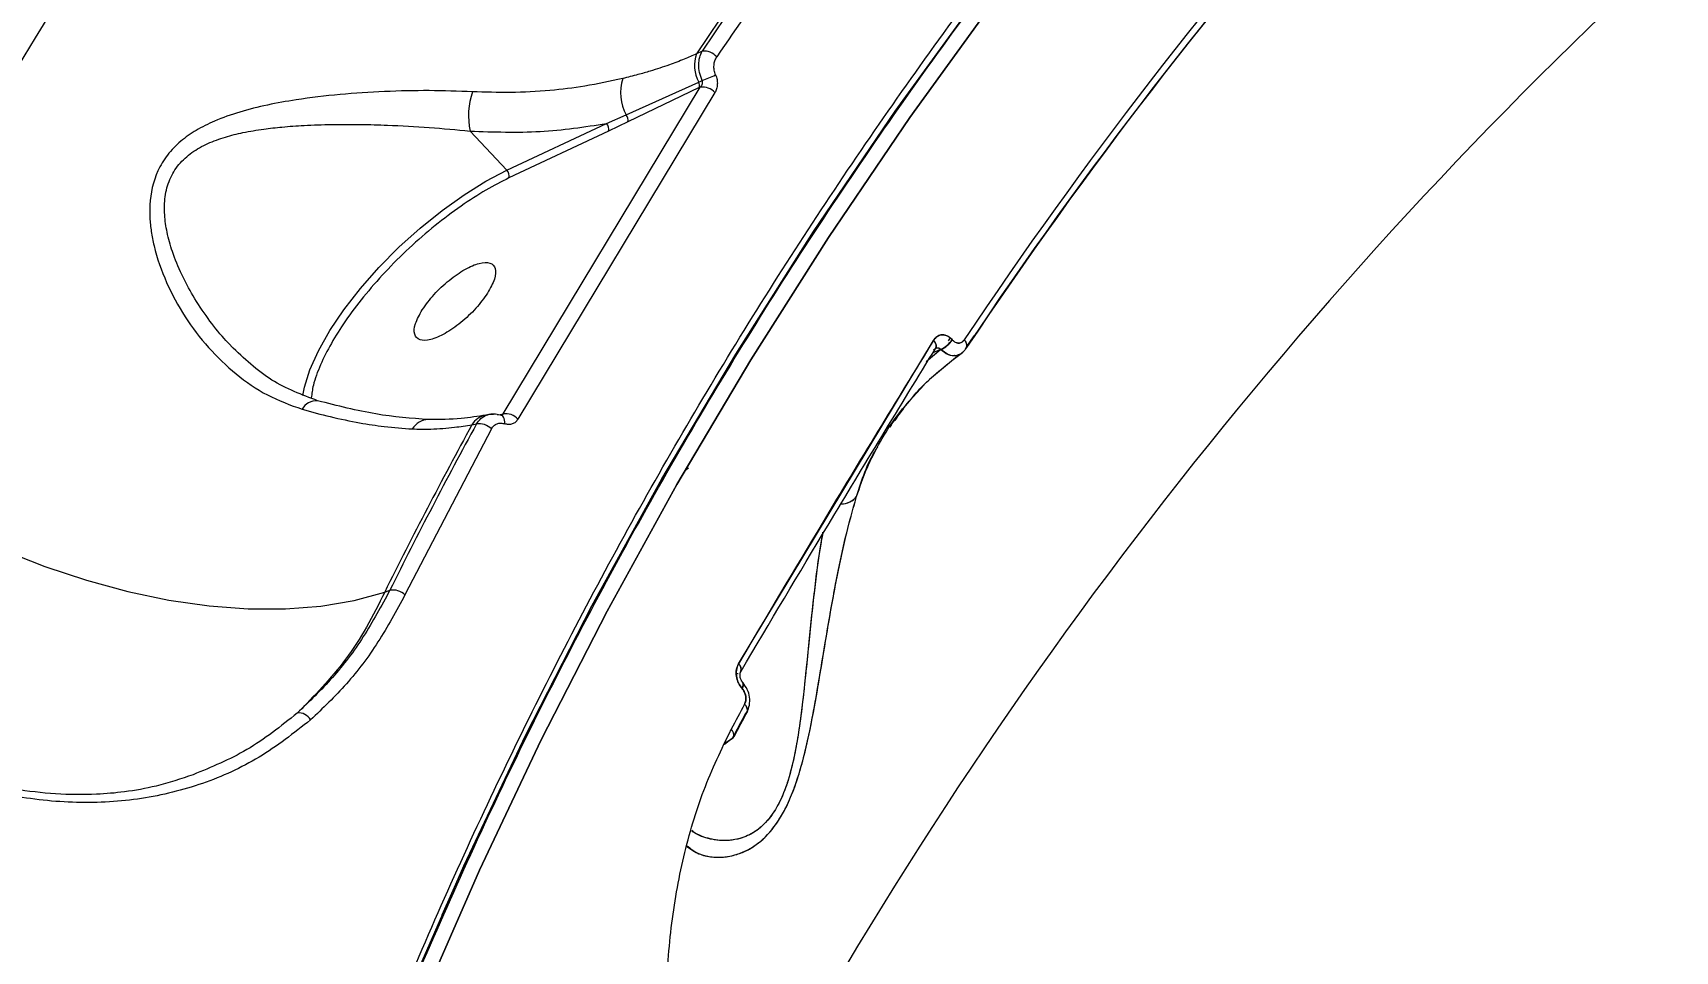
# Model space of a CAD drawing. Header units: millimetres. Extents: x -7083 to 7374, y -8368 to 7509.
# Drawn here: x 1750.2 to 1890.3, y -1343.5 to -1265.2 of the extents above; entities that cross this region are included whole.
import ezdxf

# ---------------------------------------------------------------- set-up
doc = ezdxf.new("R2010")
doc.units = ezdxf.units.MM
for name, color, linetype in [('DIKOM_ОБЪЕКТ', 7, 'Continuous'), ('DIKOM_РАЗМЕР_ЗОНА', 7, 'Continuous'), ('DIKOM_РАЗМЕР_ОБЪЕКТА', 7, 'Continuous')]:
    doc.layers.add(name, color=color, linetype=linetype)
doc.styles.add('style1', font='arial.ttf', dxfattribs={"width": 0.8})
doc.dimstyles.new('1-50', dxfattribs={"dimtxt": 300, "dimasz": 200, "dimexe": 100, "dimexo": 0, "dimgap": 100, "dimtad": 1, "dimtxsty": 'style1', "dimcen": 200, "dimclrd": 7, "dimclre": 7, "dimclrt": 7, "dimadec": 1, "dimazin": 2, "dimtfac": 1, "dimtmove": 0, "dimatfit": 2, "dimfxl": 0, "dimlwd": 25, "dimlwe": 18, "dimarcsym": 0})

# ---------------------------------------------------------------- blocks, each defined once
blk = doc.blocks.new('*D10')
at = {"layer": 'Defpoints', "color": 0, "transparency": 16777216}
for p in [(4593.55, 648.92), (-5583.43, 647.96), (4593.55, -5902.54)]:
    blk.add_point(p, dxfattribs=at)
at = {"layer": 'DIKOM_РАЗМЕР_ОБЪЕКТА', "color": 7, "lineweight": 18, "transparency": 16777216}
for p, q in [((4593.55, 648.92), (4593.55, -6002.54)), ((-5583.43, 647.96), (-5583.43, -6002.54))]:
    blk.add_line(p, q, dxfattribs=at)
at = {"layer": 'DIKOM_РАЗМЕР_ОБЪЕКТА', "color": 7, "lineweight": 25, "transparency": 16777216}
blk.add_line((-5383.43, -5902.54), (4393.55, -5902.54), dxfattribs=at)
at = {"layer": 'DIKOM_РАЗМЕР_ОБЪЕКТА', "color": 7, "transparency": 16777216}
for points in [[(-5383.43, -5869.2), (-5383.43, -5935.87), (-5583.43, -5902.54)], [(4393.55, -5869.2), (4393.55, -5935.87), (4593.55, -5902.54)]]:
    blk.add_solid(points, dxfattribs=at)
at = {"layer": 'DIKOM_РАЗМЕР_ОБЪЕКТА', "color": 7, "transparency": 16777216, "insert": (-226.13, -5649.37), "char_height": 300, "attachment_point": 5, "style": 'style1'}
blk.add_mtext('10150', dxfattribs=at)
blk = doc.blocks.new('*D11')
at = {"layer": 'Defpoints', "color": 0, "transparency": 16777216}
for p in [(-321.71, 5509.06), (-348.71, -4811.52), (5568.58, -4811.52)]:
    blk.add_point(p, dxfattribs=at)
at = {"layer": 'DIKOM_РАЗМЕР_ОБЪЕКТА', "color": 7, "lineweight": 18, "transparency": 16777216}
for p, q in [((-321.71, 5509.06), (5668.58, 5509.06)), ((-348.71, -4811.52), (5668.58, -4811.52))]:
    blk.add_line(p, q, dxfattribs=at)
at = {"layer": 'DIKOM_РАЗМЕР_ОБЪЕКТА', "color": 7, "lineweight": 25, "transparency": 16777216}
blk.add_line((5568.58, 5309.06), (5568.58, -4611.52), dxfattribs=at)
at = {"layer": 'DIKOM_РАЗМЕР_ОБЪЕКТА', "color": 7, "transparency": 16777216}
for points in [[(5535.25, 5309.06), (5601.91, 5309.06), (5568.58, 5509.06)], [(5535.25, -4611.52), (5601.91, -4611.52), (5568.58, -4811.52)]]:
    blk.add_solid(points, dxfattribs=at)
at = {"layer": 'DIKOM_РАЗМЕР_ОБЪЕКТА', "color": 7, "transparency": 16777216, "insert": (5315.31, 775.23), "char_height": 300, "attachment_point": 5, "rotation": 90, "style": 'style1'}
blk.add_mtext('10300', dxfattribs=at)
blk = doc.blocks.new('*D12')
at = {"layer": 'Defpoints', "color": 0, "transparency": 16777216}
for p in [(-621.71, 7509.06), (-373.6, -6811.53), (7273.89, -6811.53)]:
    blk.add_point(p, dxfattribs=at)
at = {"layer": 'DIKOM_РАЗМЕР_ЗОНА', "color": 7, "lineweight": 18, "transparency": 16777216}
for p, q in [((-621.71, 7509.06), (7373.89, 7509.06)), ((-373.6, -6811.53), (7373.89, -6811.53))]:
    blk.add_line(p, q, dxfattribs=at)
at = {"layer": 'DIKOM_РАЗМЕР_ЗОНА', "color": 7, "lineweight": 25, "transparency": 16777216}
blk.add_line((7273.89, 7309.06), (7273.89, -6611.53), dxfattribs=at)
at = {"layer": 'DIKOM_РАЗМЕР_ЗОНА', "color": 7, "transparency": 16777216}
for points in [[(7240.56, 7309.06), (7307.22, 7309.06), (7273.89, 7509.06)], [(7240.56, -6611.53), (7307.22, -6611.53), (7273.89, -6811.53)]]:
    blk.add_solid(points, dxfattribs=at)
at = {"layer": 'DIKOM_РАЗМЕР_ЗОНА', "color": 7, "transparency": 16777216, "insert": (7020.62, 1288.25), "char_height": 300, "attachment_point": 5, "rotation": 90, "style": 'style1'}
blk.add_mtext('14300', dxfattribs=at)
blk = doc.blocks.new('*D13')
at = {"layer": 'Defpoints', "color": 0, "transparency": 16777216}
for p in [(6593.53, 996.24), (-7083.43, 647.96), (6593.53, -8268.31)]:
    blk.add_point(p, dxfattribs=at)
at = {"layer": 'DIKOM_РАЗМЕР_ЗОНА', "color": 7, "lineweight": 18, "transparency": 16777216}
for p, q in [((6593.53, 996.24), (6593.53, -8368.31)), ((-7083.43, 647.96), (-7083.43, -8368.31))]:
    blk.add_line(p, q, dxfattribs=at)
at = {"layer": 'DIKOM_РАЗМЕР_ЗОНА', "color": 7, "lineweight": 25, "transparency": 16777216}
blk.add_line((-6883.43, -8268.31), (6393.53, -8268.31), dxfattribs=at)
at = {"layer": 'DIKOM_РАЗМЕР_ЗОНА', "color": 7, "transparency": 16777216}
for points in [[(-6883.43, -8234.97), (-6883.43, -8301.64), (-7083.43, -8268.31)], [(6393.53, -8234.97), (6393.53, -8301.64), (6593.53, -8268.31)]]:
    blk.add_solid(points, dxfattribs=at)
at = {"layer": 'DIKOM_РАЗМЕР_ЗОНА', "color": 7, "transparency": 16777216, "insert": (322.1, -8015.03), "char_height": 300, "attachment_point": 5, "style": 'style1'}
blk.add_mtext('13650', dxfattribs=at)

msp = doc.modelspace()

# ---------------------------------------------------------------- linework, layer by layer
at = {"layer": 'DIKOM_ОБЪЕКТ', "color": 7, "linetype": 'Continuous', "lineweight": 15}
for p, q in [((1807.354, -1266.747), (1806.867, -1266.97)), ((1790.365, -1297.685), (1807.182, -1269.821)), ((1808.428, -1270.29), (1791.625, -1298.133)), ((1800.863, -1272.193), (1807.048, -1269.391)), ((1807.092, -1269.864), (1800.998, -1272.792)), ((1807.048, -1269.391), (1807.336, -1269.257)), ((1807.182, -1269.821), (1807.092, -1269.864)), ((1790.687, -1276.904), (1799.176, -1272.922)), ((1799.176, -1272.922), (1800.863, -1272.193)), ((1800.998, -1272.792), (1799.35, -1273.588)), ((1787.543, -1273.574), (1790.687, -1276.904)), ((1799.35, -1273.588), (1790.861, -1277.57)), ((1810.444, -1318.99), (1827.071, -1291.415)), ((1828.503, -1291.204), (1828.325, -1291.462)), ((1828.679, -1291.372), (1828.662, -1291.354)), ((1828.662, -1291.354), (1828.679, -1291.372)), ((1829.929, -1291.94), (1830.547, -1291.019)), ((1827.704, -1292.196), (1826.442, -1293.246)), ((1827.704, -1292.196), (1826.655, -1293.085)), ((1826.729, -1294.738), (1829.283, -1292.587)), ((1827.034, -1292.463), (1827.687, -1292.178)), ((1827.262, -1292.104), (1827.258, -1292.097)), ((1827.687, -1292.178), (1827.704, -1292.196)), ((1825.34, -1296.24), (1826.292, -1295.211)), ((1787.7, -1298.617), (1788.092, -1298.548)), ((1789.281, -1297.716), (1788.887, -1297.786)), ((1789.884, -1297.768), (1790.151, -1297.724)), ((1790.151, -1297.724), (1790.365, -1297.685)), ((1823.317, -1298.797), (1823.758, -1298.254)), ((1823.483, -1298.593), (1823.342, -1298.809)), ((1823.806, -1298.239), (1823.963, -1298)), ((1789.362, -1298.969), (1781.992, -1313.116)), ((1805.972, -1302.423), (1806.167, -1302.282)), ((1780.262, -1312.894), (1780.705, -1312.726)), ((1794.544, -1320.653), (1794.622, -1320.776)), ((1810.411, -1319.845), (1810.267, -1319.864)), ((1810.818, -1320.615), (1810.802, -1320.596)), ((1810.734, -1321.089), (1810.75, -1321.107)), ((1810.75, -1321.107), (1810.734, -1321.089)), ((1809.899, -1325.366), (1809.24, -1325.872)), ((1809.258, -1325.774), (1809.899, -1325.366))]:
    msp.add_line(p, q, dxfattribs=at)
at = {"layer": 'DIKOM_ОБЪЕКТ', "color": 7, "linetype": 'Continuous', "lineweight": 15, "flags": 128}
for points in [[(1777.11, -1359.957), (1777.472, -1359.009), (1782.067, -1347.537), (1787.012, -1336.217), (1792.302, -1325.055), (1797.934, -1314.06), (1803.905, -1303.238), (1810.21, -1292.597), (1816.846, -1282.143), (1823.808, -1271.883), (1831.091, -1261.824), (1838.691, -1251.973), (1846.603, -1242.335), (1854.822, -1232.919), (1863.342, -1223.728), (1872.158, -1214.77), (1881.263, -1206.051), (1890.652, -1197.575), (1900.32, -1189.35), (1910.258, -1181.379), (1920.462, -1173.668), (1930.923, -1166.223)], [(1930.923, -1166.223), (1920.462, -1173.668), (1910.258, -1181.379), (1900.32, -1189.35), (1890.652, -1197.575), (1881.263, -1206.051), (1872.158, -1214.77), (1863.342, -1223.728), (1854.822, -1232.919), (1846.603, -1242.335), (1838.691, -1251.973), (1831.091, -1261.824), (1823.808, -1271.883), (1816.846, -1282.143), (1810.21, -1292.597), (1803.905, -1303.238), (1797.934, -1314.06), (1792.302, -1325.055), (1787.012, -1336.217), (1785.122, -1340.432)], [(1774.59, -1370.93), (1778.824, -1359.342), (1783.408, -1347.898), (1788.341, -1336.604), (1793.618, -1325.469), (1799.237, -1314.5), (1805.194, -1303.703), (1811.484, -1293.087), (1818.105, -1282.658), (1825.05, -1272.422), (1832.316, -1262.387), (1839.899, -1252.559), (1847.792, -1242.944), (1855.991, -1233.549), (1864.491, -1224.381), (1873.286, -1215.444), (1882.37, -1206.745), (1891.737, -1198.289), (1901.382, -1190.083), (1911.297, -1182.131), (1921.476, -1174.439), (1931.913, -1167.012)], [(1931.913, -1167.012), (1921.476, -1174.439), (1911.297, -1182.131), (1901.382, -1190.083), (1891.737, -1198.289), (1882.37, -1206.745), (1873.286, -1215.444), (1864.491, -1224.381), (1855.991, -1233.549), (1847.792, -1242.944), (1839.899, -1252.559), (1832.316, -1262.387), (1825.05, -1272.422), (1818.105, -1282.658), (1811.484, -1293.087), (1805.194, -1303.703), (1799.237, -1314.5), (1793.618, -1325.469), (1788.341, -1336.604), (1783.408, -1347.898), (1778.824, -1359.342), (1774.59, -1370.93)], [(1773.275, -1296.11), (1773.41, -1295.401), (1773.876, -1293.918), (1774.606, -1292.299), (1775.584, -1290.581), (1776.789, -1288.801), (1778.194, -1286.999), (1779.769, -1285.213), (1781.479, -1283.482), (1783.286, -1281.845), (1785.151, -1280.338), (1787.034, -1278.993), (1788.893, -1277.84), (1790.687, -1276.904)], [(1827.071, -1291.415), (1827.176, -1291.547), (1827.253, -1291.681), (1827.3, -1291.81), (1827.314, -1291.931), (1827.295, -1292.038), (1827.244, -1292.128), (1827.162, -1292.198), (1827.053, -1292.245)], [(1827.241, -1292.132), (1827.244, -1292.128), (1827.295, -1292.038), (1827.314, -1291.931), (1827.3, -1291.81), (1827.253, -1291.681), (1827.176, -1291.547), (1827.071, -1291.415)], [(1829.771, -1292.177), (1829.846, -1292.117), (1829.899, -1292.041), (1829.927, -1291.949), (1829.931, -1291.846), (1829.909, -1291.733), (1829.863, -1291.614), (1829.794, -1291.493), (1829.703, -1291.372)], [(1790.151, -1297.724), (1790.114, -1297.772), (1790.085, -1297.799)], [(1790.503, -1298.534), (1790.508, -1298.372), (1790.493, -1298.222), (1790.458, -1298.09), (1790.405, -1297.979), (1790.336, -1297.893), (1790.251, -1297.835), (1790.204, -1297.817)], [(1731.578, -1299.697), (1734.518, -1301.915), (1737.634, -1304.002), (1740.898, -1305.94), (1744.28, -1307.711), (1747.749, -1309.299), (1751.274, -1310.69), (1754.822, -1311.871), (1758.361, -1312.83), (1761.86, -1313.56), (1765.285, -1314.053), (1768.606, -1314.306), (1771.793, -1314.315), (1774.816, -1314.081), (1777.647, -1313.606), (1780.262, -1312.894)], [(1794.502, -1320.66), (1794.539, -1320.74), (1794.554, -1320.771)], [(1810.787, -1320.582), (1810.811, -1320.608), (1810.842, -1320.674), (1810.85, -1320.758), (1810.834, -1320.857), (1810.795, -1320.968), (1810.734, -1321.089)], [(1810.734, -1321.089), (1810.795, -1320.968), (1810.834, -1320.857), (1810.85, -1320.758), (1810.842, -1320.674), (1810.811, -1320.608), (1810.798, -1320.593)], [(1810.75, -1321.107), (1810.811, -1320.986), (1810.85, -1320.875), (1810.866, -1320.776), (1810.859, -1320.692), (1810.828, -1320.626), (1810.784, -1320.586)], [(1810.794, -1320.593), (1810.828, -1320.626), (1810.859, -1320.692), (1810.866, -1320.776), (1810.85, -1320.875), (1810.811, -1320.986), (1810.75, -1321.107)], [(1810.963, -1322.452), (1811.058, -1322.565), (1811.132, -1322.68), (1811.181, -1322.794), (1811.205, -1322.903), (1811.203, -1323.004), (1811.175, -1323.095), (1811.121, -1323.172), (1811.044, -1323.235)]]:
    msp.add_lwpolyline(points, dxfattribs=at)
at = {"layer": 'DIKOM_ОБЪЕКТ', "color": 7, "linetype": 'Continuous', "lineweight": 15}
for centre, radius, start, end in [((2141.286, -1504.165), 457.894, 131.22159, 153.47816), ((2157.216, -1501.261), 421.469, 138.47177, 146.22798), ((2157.438, -1501.013), 421.235, 138.48907, 146.21067), ((2161.756, -1513.241), 399.356, 138.44947, 146.25028), ((2161.681, -1513.723), 399.027, 138.44947, 146.25028), ((2161.599, -1513.897), 399.086, 138.44955, 146.20915), ((2153.071, -1543.883), 388.408, 132.85961, 151.84014), ((1809.646, -1267.98), 2.957, 160.03096, 208.507), ((1807.507, -1268.145), 1.405, 40.0993, 96.21994), ((1804.387, -1270.284), 4.008, 162.62406, 208.44457), ((1801.523, -1253.449), 16.843, 290.18861, 294.44536), ((1793.887, -1272.279), 6.475, 161.4085, 191.54324), ((1806.522, -1269.678), 0.599, 341.94122, 28.62234), ((1807.352, -1271.258), 1.447, 41.97427, 96.7454), ((1798.7, -1273.402), 0.677, 344.09383, 45.25367), ((1800.349, -1272.624), 0.671, 345.49119, 39.99142), ((1790.21, -1277.385), 0.677, 344.09383, 45.25367), ((1826.806, -1290.147), 2.214, 293.4527, 326.95776), ((1826.823, -1290.165), 2.214, 293.44839, 326.95672), ((1829.253, -1291.868), 0.67, 345.3801, 47.75429), ((1829.613, -1291.9), 0.318, 299.64895, 334.5299), ((1774.443, -1297.948), 1.388, 86.02284, 151.71105), ((2149.729, -1496.322), 412.495, 151.36097, 153.59714), ((2149.955, -1496.077), 412.266, 151.37137, 153.59334), ((1784.031, -1299.819), 1.648, 91.34204, 148.95401), ((1789.229, -1299.537), 1.783, 101.00074, 148.97269), ((1788.323, -1299.976), 1.447, 44.12083, 99.21257), ((1790.579, -1299.081), 1.412, 42.18406, 98.69247), ((1819.199, -1303.67), 1.692, 269.83607, 321.02177), ((1819.214, -1303.7), 1.662, 269.7142, 321.49694), ((1780.972, -1314.167), 1.465, 45.85189, 100.48375), ((1810.083, -1319.455), 0.589, 333.58879, 52.12049), ((1810.065, -1319.465), 0.608, 338.68636, 51.41059), ((1772.964, -1324.29), 1.1, 27.46664, 98.6157), ((2154.847, -1508.661), 391.063, 151.56509, 151.91985), ((2154.681, -1509.309), 390.782, 151.56509, 151.91985), ((2154.778, -1509.147), 390.741, 151.56509, 151.91985), ((1810.579, -1322.935), 0.617, 345.34401, 51.54269), ((1810.875, -1322.946), 0.334, 300.40311, 334.23112), ((1809.437, -1325.067), 0.614, 345.33704, 51.79663), ((1809.729, -1325.077), 0.335, 300.45872, 334.21241)]:
    msp.add_arc(centre, radius, start, end, dxfattribs=at)
for points in [[(1773.207, -1369.806), (1775.686, -1363.026), (1780.642, -1349.465), (1789.44, -1329.694), (1799.215, -1310.391), (1810.044, -1291.632), (1821.882, -1273.447), (1834.71, -1255.872), (1848.501, -1238.943), (1863.229, -1222.696), (1878.859, -1207.157), (1895.379, -1192.378), (1912.685, -1178.313), (1924.898, -1169.619), (1931.005, -1165.272)], [(1843.154, -1222.427), (1839.033, -1227.214), (1830.789, -1236.789), (1819.253, -1251.741), (1812.139, -1262.073), (1808.581, -1267.239)], [(1783.47, -1288.802), (1783.783, -1288.367), (1784.409, -1287.496), (1785.742, -1286.251), (1787.123, -1285.295), (1788.379, -1284.763), (1789.312, -1284.738), (1789.772, -1285.226), (1789.727, -1286.142), (1789.268, -1286.971), (1789.039, -1287.385)], [(1789.039, -1287.385), (1788.726, -1287.821), (1788.1, -1288.692), (1786.767, -1289.936), (1785.386, -1290.892), (1784.13, -1291.424), (1783.197, -1291.449), (1782.737, -1290.962), (1782.783, -1290.045), (1783.241, -1289.216), (1783.47, -1288.802)]]:
    msp.add_open_spline(points, degree=3, dxfattribs=at)
for points, knots in [([(1773.207, -1369.806), (1768.113, -1365.766), (1757.915, -1357.68), (1741.685, -1345.945), (1724.807, -1334.527), (1707.254, -1323.487), (1689.089, -1312.849), (1670.353, -1302.646), (1651.097, -1292.909), (1631.37, -1283.666), (1611.226, -1274.945), (1593.03, -1267.696), (1576.903, -1261.721), (1562.901, -1256.841), (1548.665, -1252.191), (1534.211, -1247.786), (1519.555, -1243.641), (1504.714, -1239.769), (1487.676, -1235.702), (1468.413, -1231.619), (1446.943, -1227.752), (1425.314, -1224.559), (1403.599, -1222.08), (1386.711, -1220.736), (1374.601, -1220.063), (1367.215, -1219.744), (1359.846, -1219.52), (1352.498, -1219.391), (1345.174, -1219.359), (1337.878, -1219.425), (1326.337, -1219.687), (1310.685, -1220.455), (1291.819, -1222.149), (1273.908, -1224.502), (1256.964, -1227.449), (1240.476, -1231.074), (1224.505, -1235.387), (1209.11, -1240.393), (1194.354, -1246.095), (1180.299, -1252.496), (1167.005, -1259.595), (1154.535, -1267.386), (1142.949, -1275.865), (1132.309, -1285.021), (1122.666, -1294.84), (1114.106, -1305.317), (1106.574, -1316.391), (1102.572, -1324.234), (1100.562, -1328.171)], [0, 0, 0, 0, 0.0248239, 0.0496902, 0.074599, 0.0995502, 0.1245438, 0.1495798, 0.1746582, 0.1997791, 0.2249424, 0.2501481, 0.2668666, 0.2837596, 0.3008272, 0.3180694, 0.3354861, 0.3530774, 0.3708432, 0.3960072, 0.4215132, 0.4473613, 0.4735514, 0.5000836, 0.5092169, 0.5183856, 0.5275897, 0.5368291, 0.5461038, 0.5554139, 0.5647593, 0.5906387, 0.6167852, 0.6407872, 0.66501, 0.6894536, 0.714118, 0.7390032, 0.7641093, 0.7894361, 0.8149838, 0.8407523, 0.8667415, 0.8929516, 0.9193825, 0.9460342, 0.9729067, 1, 1, 1, 1]), ([(1100.142, -1329.485), (1102.164, -1325.546), (1106.191, -1317.698), (1113.764, -1306.62), (1122.367, -1296.14), (1132.057, -1286.322), (1142.744, -1277.17), (1154.379, -1268.698), (1166.899, -1260.916), (1180.244, -1253.829), (1194.35, -1247.443), (1209.157, -1241.757), (1224.603, -1236.77), (1240.625, -1232.479), (1257.162, -1228.877), (1274.155, -1225.956), (1291.542, -1223.705), (1309.267, -1222.113), (1327.271, -1221.165), (1345.5, -1220.847), (1363.899, -1221.141), (1379.168, -1221.873), (1391.171, -1222.721), (1399.854, -1223.457), (1408.536, -1224.315), (1417.214, -1225.29), (1425.881, -1226.381), (1434.534, -1227.587), (1445.541, -1229.265), (1458.891, -1231.546), (1474.554, -1234.59), (1491.938, -1238.372), (1510.979, -1243.027), (1531.576, -1248.698), (1551.783, -1254.882), (1571.554, -1261.537), (1589.449, -1268.11), (1605.572, -1274.475), (1620.045, -1280.542), (1634.32, -1286.883), (1648.379, -1293.488), (1662.201, -1300.345), (1675.768, -1307.445), (1690.832, -1315.753), (1707.226, -1325.374), (1724.739, -1336.411), (1741.577, -1347.823), (1757.768, -1359.552), (1767.941, -1367.633), (1773.023, -1371.67)], [0, 0, 0, 0, 0.0271357, 0.0540498, 0.0807422, 0.1072129, 0.1334621, 0.1594895, 0.1852953, 0.2108795, 0.236242, 0.2613828, 0.286302, 0.3109995, 0.3354753, 0.3597295, 0.383762, 0.4075729, 0.4311621, 0.4545296, 0.4776754, 0.5005996, 0.5112386, 0.521823, 0.5323528, 0.5428281, 0.5532487, 0.5636148, 0.5739263, 0.5926881, 0.6112666, 0.6296615, 0.6544487, 0.6788949, 0.7030001, 0.7267642, 0.7501873, 0.7681706, 0.7861326, 0.8040731, 0.8219923, 0.83989, 0.8577663, 0.8756213, 0.9005809, 0.9254986, 0.9503743, 0.9752081, 1, 1, 1, 1]), ([(1772.998, -1371.166), (1771.478, -1369.94), (1768.622, -1367.637), (1764.547, -1364.438), (1761.008, -1361.706), (1758.024, -1359.438), (1755.496, -1357.54), (1750.402, -1353.756), (1742.757, -1348.239), (1732.299, -1341.03), (1719.239, -1332.409), (1702.98, -1322.304), (1683.856, -1311.306), (1664.774, -1301.124), (1645.848, -1291.736), (1626.519, -1282.842), (1606.85, -1274.469), (1586.884, -1266.636), (1566.669, -1259.36), (1546.256, -1252.662), (1525.684, -1246.552), (1505.021, -1241.054), (1484.327, -1236.183), (1463.667, -1231.952), (1443.082, -1228.371), (1422.624, -1225.448), (1402.337, -1223.189), (1382.275, -1221.602), (1362.499, -1220.693), (1343.07, -1220.462), (1324.04, -1220.911), (1305.447, -1222.037), (1287.341, -1223.84), (1269.51, -1226.348), (1252.661, -1229.474), (1236.289, -1233.276), (1220.797, -1237.645), (1205.68, -1242.765), (1191.435, -1248.46), (1177.974, -1254.766), (1165.325, -1261.667), (1153.531, -1269.142), (1142.868, -1276.992), (1133.297, -1285.149), (1124.766, -1293.563), (1117.946, -1301.402), (1112.562, -1308.476), (1109.402, -1313.124), (1107.41, -1316.278), (1106.335, -1318.033), (1105.107, -1320.111), (1103.664, -1322.672), (1102.157, -1325.483), (1101.188, -1327.462), (1100.728, -1328.4)], [0, 0, 0, 0, 0.0075121, 0.0141073, 0.019775, 0.0245004, 0.0282899, 0.0317, 0.0483709, 0.0634878, 0.0786048, 0.1055966, 0.132588, 0.1571272, 0.1817144, 0.2062723, 0.23081, 0.2553477, 0.2798856, 0.3044229, 0.3289693, 0.3535649, 0.3781066, 0.4026444, 0.4271827, 0.4517212, 0.4762599, 0.5008329, 0.5254076, 0.5499474, 0.5744872, 0.5990277, 0.6235687, 0.6481143, 0.6737405, 0.6966303, 0.7218029, 0.7463521, 0.7708973, 0.7954432, 0.8200102, 0.8446075, 0.8691575, 0.892071, 0.9149859, 0.9379011, 0.9530265, 0.96798, 0.9717711, 0.9756384, 0.9804794, 0.9864652, 0.9935843, 1, 1, 1, 1]), ([(1773.499, -1370.399), (1773.645, -1369.962), (1774.979, -1365.976), (1777.782, -1358.542), (1781.925, -1348.108), (1786.391, -1337.8), (1791.14, -1327.609), (1796.182, -1317.544), (1801.511, -1307.612), (1807.126, -1297.817), (1813.026, -1288.165), (1819.206, -1278.663), (1825.666, -1269.316), (1832.398, -1260.127), (1839.421, -1251.117), (1845.075, -1244.166), (1848.474, -1240.285), (1849.351, -1239.283)], [0, 0, 0, 0, 0.0090694, 0.0828399, 0.1566858, 0.2306076, 0.3046056, 0.3786799, 0.4528308, 0.5270584, 0.6013626, 0.6757433, 0.7502004, 0.8247337, 0.8993428, 0.9740274, 1, 1, 1, 1]), ([(1806.867, -1266.97), (1806.517, -1267.128), (1805.757, -1267.471), (1804.442, -1267.972), (1803.122, -1268.402), (1801.794, -1268.777), (1800.998, -1268.977), (1800.562, -1269.087)], [0, 0, 0, 0, 0.1771021, 0.3848347, 0.6442005, 0.8052414, 1, 1, 1, 1]), ([(1807.336, -1269.257), (1807.254, -1269.034), (1807.092, -1268.588), (1807.033, -1267.901), (1807.105, -1267.259), (1807.271, -1266.918), (1807.354, -1266.747)], [0, 0, 0, 0, 0.2520092, 0.5025833, 0.7518916, 1, 1, 1, 1]), ([(1808.493, -1268.782), (1808.447, -1268.646), (1808.356, -1268.375), (1808.339, -1267.954), (1808.405, -1267.558), (1808.523, -1267.346), (1808.581, -1267.239)], [0, 0, 0, 0, 0.25043, 0.5004767, 0.7503939, 1, 1, 1, 1]), ([(1800.562, -1269.087), (1799.495, -1269.322), (1797.484, -1269.765), (1794.27, -1270.145), (1791.072, -1270.324), (1788.833, -1270.25), (1787.75, -1270.214)], [0, 0, 0, 0, 0.2654265, 0.500016, 0.7581797, 1, 1, 1, 1]), ([(1808.493, -1268.782), (1808.538, -1268.913), (1808.627, -1269.176), (1808.648, -1269.585), (1808.59, -1269.973), (1808.482, -1270.185), (1808.428, -1270.29)], [0, 0, 0, 0, 0.250145, 0.5002944, 0.7503473, 1, 1, 1, 1]), ([(1787.75, -1270.214), (1786.526, -1270.171), (1784.076, -1270.084), (1780.253, -1270.178), (1776.441, -1270.424), (1773.098, -1270.816), (1770.249, -1271.323), (1767.908, -1271.904), (1765.866, -1272.622), (1764.18, -1273.462), (1762.811, -1274.418), (1761.69, -1275.571), (1760.618, -1277.337), (1760.209, -1279.223), (1760.216, -1280.988), (1760.337, -1282.152), (1760.703, -1284.02), (1761.581, -1286.52), (1763.179, -1289.444), (1765.179, -1292.085), (1767.532, -1294.341), (1770.195, -1296.193), (1772.21, -1296.924), (1773.22, -1297.29)], [0, 0, 0, 0, 0.0624741, 0.125065, 0.1873409, 0.2498758, 0.2919389, 0.3339672, 0.3747903, 0.4072249, 0.4374468, 0.4691553, 0.5002048, 0.5586356, 0.5797997, 0.6020607, 0.6255581, 0.6879946, 0.7506604, 0.8130007, 0.8756723, 0.9376942, 1, 1, 1, 1]), ([(1807.336, -1269.257), (1807.345, -1269.304), (1807.363, -1269.4), (1807.337, -1269.551), (1807.279, -1269.697), (1807.215, -1269.779), (1807.182, -1269.821)], [0, 0, 0, 0, 0.2342408, 0.4797597, 0.7357557, 1, 1, 1, 1]), ([(1767.15, -1291.859), (1766.957, -1291.663), (1766.249, -1290.946), (1765.152, -1289.532), (1763.931, -1287.707), (1762.908, -1285.792), (1762.16, -1283.971), (1761.683, -1282.26), (1761.453, -1280.684), (1761.485, -1279.156), (1761.868, -1277.673), (1762.65, -1276.381), (1763.784, -1275.357), (1765.153, -1274.599), (1766.634, -1274.063), (1768.237, -1273.667), (1769.852, -1273.396), (1771.595, -1273.201), (1773.524, -1273.064), (1775.767, -1272.992), (1778.144, -1272.993), (1780.928, -1273.066), (1784.081, -1273.231), (1786.389, -1273.46), (1787.543, -1273.574)], [0, 0, 0, 0, 0.0199063, 0.072702, 0.1277979, 0.1766823, 0.2273245, 0.2685928, 0.304834, 0.3436604, 0.3822562, 0.4210769, 0.4597012, 0.4984367, 0.5370189, 0.5730378, 0.6142976, 0.6494409, 0.6913229, 0.7428618, 0.7965855, 0.8455447, 0.9228325, 1, 1, 1, 1]), ([(1787.543, -1273.574), (1789.558, -1273.641), (1793.582, -1273.773), (1797.313, -1273.205), (1799.176, -1272.922)], [0, 0, 0, 0, 0.5008852, 1, 1, 1, 1]), ([(1790.861, -1277.57), (1790.214, -1277.896), (1788.89, -1278.563), (1786.751, -1279.945), (1784.537, -1281.607), (1782.341, -1283.517), (1780.275, -1285.577), (1778.436, -1287.685), (1776.896, -1289.74), (1775.662, -1291.694), (1774.738, -1293.538), (1774.146, -1295.119), (1774.043, -1295.965), (1774, -1296.318)], [0, 0, 0, 0, 0.0888285, 0.1818971, 0.2780238, 0.3757557, 0.4734876, 0.5696143, 0.6626828, 0.7515114, 0.8403399, 0.9334085, 1, 1, 1, 1]), ([(1827.071, -1291.415), (1823.907, -1296.58), (1818.258, -1305.805), (1812.832, -1314.961), (1810.444, -1318.99)], [0, 0, 0, 0, 0.559995, 1, 1, 1, 1]), ([(1828.662, -1291.354), (1828.514, -1291.222), (1828.218, -1290.959), (1827.733, -1290.916), (1827.333, -1291.076), (1827.158, -1291.302), (1827.071, -1291.415)], [0, 0, 0, 0, 0.2797809, 0.559625, 0.7797346, 1, 1, 1, 1]), ([(1827.071, -1291.415), (1827.172, -1291.288), (1827.373, -1291.035), (1827.809, -1290.907), (1828.188, -1290.989), (1828.473, -1291.162), (1828.599, -1291.29), (1828.662, -1291.354)], [0, 0, 0, 0, 0.2497295, 0.4991926, 0.7485103, 0.8742091, 1, 1, 1, 1]), ([(1829.703, -1291.372), (1829.627, -1291.458), (1829.475, -1291.63), (1829.174, -1291.671), (1828.897, -1291.58), (1828.751, -1291.441), (1828.679, -1291.372)], [0, 0, 0, 0, 0.2787485, 0.5585837, 0.7792918, 1, 1, 1, 1]), ([(1828.679, -1291.372), (1828.762, -1291.449), (1828.928, -1291.603), (1829.221, -1291.673), (1829.501, -1291.605), (1829.636, -1291.45), (1829.703, -1291.372)], [0, 0, 0, 0, 0.2503241, 0.4998674, 0.7496178, 1, 1, 1, 1]), ([(1774.544, -1296.564), (1773.2, -1296.061), (1770.463, -1295.036), (1768.259, -1292.944), (1767.137, -1291.879)], [0, 0, 0, 0, 0.4910982, 1, 1, 1, 1]), ([(1810.666, -1319.612), (1813.122, -1315.468), (1818.551, -1306.308), (1824.203, -1297.081), (1827.298, -1292.029)], [0, 0, 0, 0, 0.4524819, 1, 1, 1, 1]), ([(1823.758, -1298.254), (1824.488, -1297.268), (1826.092, -1295.105), (1828.337, -1293.38), (1829.559, -1292.441)], [0, 0, 0, 0, 0.4557695, 1, 1, 1, 1]), ([(1827.241, -1292.097), (1827.303, -1292.074), (1827.413, -1292.032), (1827.578, -1292.069), (1827.651, -1292.142), (1827.687, -1292.178)], [0, 0, 0, 0, 0.3857442, 0.694944, 1, 1, 1, 1]), ([(1827.262, -1292.09), (1827.298, -1292.075), (1827.364, -1292.046), (1827.464, -1292.047), (1827.55, -1292.068), (1827.627, -1292.111), (1827.668, -1292.156), (1827.687, -1292.178)], [0, 0, 0, 0, 0.2389559, 0.4385303, 0.6303905, 0.8167446, 1, 1, 1, 1]), ([(1828.854, -1292.707), (1828.85, -1292.708), (1828.67, -1292.757), (1828.242, -1292.613), (1827.883, -1292.335), (1827.704, -1292.196)], [0, 0, 0, 0, 0.011263, 0.5054936, 1, 1, 1, 1]), ([(1827.704, -1292.196), (1827.907, -1292.354), (1828.315, -1292.672), (1828.953, -1292.761), (1829.283, -1292.603), (1829.428, -1292.534)], [0, 0, 0, 0, 0.35706, 0.7170524, 1, 1, 1, 1]), ([(1829.428, -1292.534), (1829.515, -1292.468), (1829.688, -1292.337), (1829.82, -1292.155), (1829.885, -1292.066)], [0, 0, 0, 0, 0.5074109, 1, 1, 1, 1]), ([(1820.515, -1304.735), (1820.794, -1303.917), (1821.347, -1302.3), (1822.506, -1300.043), (1824.013, -1297.656), (1825.379, -1296.172), (1826.167, -1295.317)], [0, 0, 0, 0, 0.2347236, 0.4642833, 0.6911448, 1, 1, 1, 1]), ([(1783.999, -1298.172), (1782.532, -1298.063), (1779.585, -1297.844), (1776.23, -1296.992), (1774.544, -1296.564)], [0, 0, 0, 0, 0.4975685, 1, 1, 1, 1]), ([(1773.22, -1297.29), (1774.023, -1297.511), (1775.697, -1297.971), (1778.031, -1298.448), (1780.382, -1298.812), (1781.831, -1298.914), (1782.619, -1298.969)], [0, 0, 0, 0, 0.2408505, 0.501848, 0.7291689, 1, 1, 1, 1]), ([(1782.619, -1298.969), (1783.15, -1298.98), (1784.389, -1299.005), (1786.112, -1298.859), (1787.213, -1298.691), (1787.7, -1298.617)], [0, 0, 0, 0, 0.2948345, 0.6880957, 1, 1, 1, 1]), ([(1788.887, -1297.786), (1788.2, -1297.898), (1786.645, -1298.15), (1784.946, -1298.164), (1783.999, -1298.172)], [0, 0, 0, 0, 0.4421332, 1, 1, 1, 1]), ([(1788.092, -1298.548), (1788.208, -1298.383), (1788.441, -1298.054), (1788.933, -1297.785), (1789.315, -1297.671), (1789.523, -1297.713), (1789.542, -1297.716)], [0, 0, 0, 0, 0.3226508, 0.6447208, 0.9671521, 1, 1, 1, 1]), ([(1790.231, -1297.826), (1790.062, -1297.776), (1789.721, -1297.674), (1789.38, -1297.711), (1789.207, -1297.729)], [0, 0, 0, 0, 0.4952126, 1, 1, 1, 1]), ([(1789.362, -1298.969), (1789.427, -1298.871), (1789.558, -1298.677), (1789.842, -1298.51), (1790.165, -1298.445), (1790.39, -1298.504), (1790.503, -1298.534)], [0, 0, 0, 0, 0.2507927, 0.500723, 0.7505005, 1, 1, 1, 1]), ([(1790.365, -1297.685), (1790.35, -1297.714), (1790.32, -1297.771), (1790.264, -1297.816), (1790.222, -1297.821), (1790.212, -1297.822)], [0, 0, 0, 0, 0.4343396, 0.8605834, 1, 1, 1, 1]), ([(1791.625, -1298.133), (1791.558, -1298.225), (1791.426, -1298.409), (1791.146, -1298.564), (1790.832, -1298.622), (1790.612, -1298.563), (1790.503, -1298.534)], [0, 0, 0, 0, 0.2505986, 0.5006239, 0.7504884, 1, 1, 1, 1]), ([(1820.515, -1304.735), (1820.954, -1303.333), (1821.418, -1301.852), (1822.275, -1300.565), (1822.321, -1300.496)], [0, 0, 0, 0, 0.9462408, 1, 1, 1, 1]), ([(1806.04, -1334.585), (1806.376, -1334.817), (1806.955, -1335.216), (1808.046, -1335.478), (1809.112, -1335.519), (1810.199, -1335.322), (1811.233, -1334.904), (1812.207, -1334.276), (1813.154, -1333.372), (1814.047, -1332.133), (1814.83, -1330.603), (1815.473, -1328.877), (1816.009, -1327.006), (1816.595, -1324.466), (1817.181, -1321.235), (1817.793, -1317.492), (1818.402, -1313.896), (1819.05, -1310.522), (1819.752, -1307.384), (1820.26, -1305.619), (1820.515, -1304.735)], [0, 0, 0, 0, 0.0724954, 0.1246382, 0.1765648, 0.2268435, 0.2671142, 0.304283, 0.3439684, 0.3818623, 0.4197935, 0.459494, 0.4966701, 0.5369537, 0.6143372, 0.6916957, 0.7685689, 0.8459459, 0.9228472, 1, 1, 1, 1]), ([(1806.063, -1334.509), (1806.372, -1334.765), (1806.946, -1335.24), (1808.179, -1335.506), (1809.491, -1335.502), (1810.97, -1335.085), (1812.55, -1334.082), (1814.081, -1332.224), (1815.297, -1329.545), (1816.154, -1326.512), (1816.795, -1323.413), (1817.325, -1320.349), (1817.921, -1316.716), (1818.623, -1312.635), (1819.513, -1308.286), (1820.181, -1305.916), (1820.515, -1304.735)], [0, 0, 0, 0, 0.0719789, 0.1336819, 0.1953047, 0.2575879, 0.3201796, 0.3832244, 0.4463045, 0.5089429, 0.5713664, 0.6334065, 0.6950565, 0.7969184, 0.8987303, 1, 1, 1, 1]), ([(1817.619, -1307.774), (1817.616, -1307.792), (1817.534, -1308.244), (1817.38, -1309.245), (1817.144, -1310.872), (1816.897, -1312.839), (1816.651, -1315.048), (1816.41, -1317.437), (1816.176, -1319.806), (1815.92, -1322.22), (1815.635, -1324.452), (1815.29, -1326.495), (1814.876, -1328.321), (1814.421, -1329.724), (1813.969, -1330.75), (1813.466, -1331.677), (1812.882, -1332.44), (1812.259, -1333.016), (1811.643, -1333.461), (1810.839, -1333.844), (1809.909, -1334.06), (1809.011, -1334.091), (1808.209, -1333.987), (1807.447, -1333.767), (1806.853, -1333.527), (1806.54, -1333.309), (1806.444, -1333.242)], [0, 0, 0, 0, 0.0017136, 0.0439892, 0.0901745, 0.1450339, 0.2086181, 0.267566, 0.330184, 0.3869503, 0.4454101, 0.4921697, 0.5351483, 0.580215, 0.6013676, 0.6235657, 0.6679699, 0.6897458, 0.7126553, 0.7542541, 0.8015745, 0.8458533, 0.8900634, 0.930682, 0.9788842, 1, 1, 1, 1]), ([(1817.605, -1307.964), (1817.553, -1308.239), (1817.273, -1309.715), (1816.876, -1312.946), (1816.44, -1317.099), (1816.05, -1321.095), (1815.662, -1324.368), (1815.161, -1327.204), (1814.538, -1329.518), (1813.631, -1331.523), (1812.466, -1332.937), (1811.209, -1333.732), (1809.757, -1334.133), (1808.244, -1334.033), (1807.039, -1333.698), (1806.563, -1333.291), (1806.457, -1333.201)], [0, 0, 0, 0, 0.0274627, 0.1474695, 0.2672468, 0.3573116, 0.4467294, 0.5057156, 0.5638064, 0.6210477, 0.6782659, 0.7363129, 0.7953093, 0.8842527, 0.9742451, 1, 1, 1, 1]), ([(1780.705, -1312.726), (1779.976, -1314.072), (1778.521, -1316.755), (1775.867, -1320.275), (1773.824, -1322.225), (1772.799, -1323.203)], [0, 0, 0, 0, 0.3340171, 0.6659828, 1, 1, 1, 1]), ([(1780.262, -1312.894), (1779.76, -1313.9), (1778.756, -1315.911), (1776.4, -1319.542), (1774.236, -1321.742), (1772.8, -1323.203)], [0, 0, 0, 0, 0.2519518, 0.5032918, 1, 1, 1, 1]), ([(1781.992, -1313.116), (1781.251, -1314.484), (1779.769, -1317.221), (1777.066, -1320.805), (1774.981, -1322.791), (1773.94, -1323.783)], [0, 0, 0, 0, 0.3332234, 0.6667398, 1, 1, 1, 1]), ([(1810.444, -1318.99), (1810.369, -1319.166), (1810.218, -1319.518), (1810.254, -1320.145), (1810.434, -1320.696), (1810.634, -1320.958), (1810.734, -1321.089)], [0, 0, 0, 0, 0.279515, 0.5589463, 0.7793103, 1, 1, 1, 1]), ([(1810.734, -1321.089), (1810.675, -1321.017), (1810.558, -1320.875), (1810.375, -1320.532), (1810.237, -1320.049), (1810.237, -1319.456), (1810.375, -1319.145), (1810.444, -1318.99)], [0, 0, 0, 0, 0.1257369, 0.251488, 0.5008063, 0.75027, 1, 1, 1, 1]), ([(1810.797, -1320.592), (1810.779, -1320.569), (1810.739, -1320.522), (1810.681, -1320.424), (1810.63, -1320.306), (1810.591, -1320.172), (1810.571, -1320.03), (1810.571, -1319.894), (1810.592, -1319.772), (1810.617, -1319.717), (1810.63, -1319.689)], [0, 0, 0, 0, 0.0973272, 0.20231, 0.314829, 0.4359898, 0.5655134, 0.702795, 0.8479232, 1, 1, 1, 1]), ([(1811.17, -1323.105), (1811.25, -1322.912), (1811.413, -1322.524), (1811.41, -1321.844), (1811.227, -1321.159), (1810.953, -1320.795), (1810.814, -1320.61)], [0, 0, 0, 0, 0.2422351, 0.487964, 0.7396475, 1, 1, 1, 1]), ([(1763.931, -1328.465), (1762.89, -1328.809), (1761.023, -1329.425), (1758.236, -1329.937), (1755.341, -1330.179), (1752.221, -1330.149), (1748.685, -1329.743), (1745.151, -1328.986), (1742.181, -1328.065), (1739.61, -1327.089), (1737.201, -1326.037), (1734.176, -1324.518), (1731.988, -1323.161), (1730.786, -1322.416)], [0, 0, 0, 0, 0.1107963, 0.1987144, 0.2721009, 0.3776971, 0.4809238, 0.5843955, 0.6852294, 0.7373698, 0.8062178, 0.8935254, 1, 1, 1, 1]), ([(1810.75, -1321.107), (1810.83, -1321.215), (1810.991, -1321.431), (1811.085, -1321.83), (1811.075, -1322.187), (1811, -1322.364), (1810.963, -1322.452)], [0, 0, 0, 0, 0.2797673, 0.559852, 0.7798294, 1, 1, 1, 1]), ([(1810.963, -1322.452), (1811.004, -1322.35), (1811.087, -1322.147), (1811.077, -1321.766), (1810.967, -1321.393), (1810.822, -1321.202), (1810.75, -1321.107)], [0, 0, 0, 0, 0.2500201, 0.4999143, 0.7497084, 1, 1, 1, 1]), ([(1773.94, -1323.783), (1772.508, -1324.906), (1769.657, -1327.142), (1764.777, -1329.34), (1759.555, -1330.65), (1754.023, -1330.979), (1748.266, -1330.357), (1742.406, -1328.784), (1736.509, -1326.366), (1732.686, -1324.058), (1730.772, -1322.902)], [0, 0, 0, 0, 0.1258841, 0.2507513, 0.3753422, 0.5006865, 0.6251008, 0.7504822, 0.8750158, 1, 1, 1, 1]), ([(1772.799, -1323.203), (1771.404, -1324.318), (1768.667, -1326.506), (1765.478, -1327.814), (1763.915, -1328.456)], [0, 0, 0, 0, 0.5095823, 1, 1, 1, 1]), ([(1820.937, -1396.065), (1819.737, -1394.498), (1817.336, -1391.364), (1814.085, -1385.964), (1811.178, -1380.158), (1808.7, -1373.986), (1806.71, -1367.562), (1805.266, -1360.991), (1804.411, -1354.38), (1804.182, -1347.834), (1804.598, -1341.471), (1805.675, -1335.405), (1807.355, -1329.681), (1808.996, -1326.285), (1809.817, -1324.585)], [0, 0, 0, 0, 0.0836186, 0.1671647, 0.2504175, 0.3338511, 0.4173022, 0.5004885, 0.583737, 0.6671369, 0.7504577, 0.8333948, 0.9166264, 1, 1, 1, 1])]:
    msp.add_open_spline(points, degree=3, knots=knots, dxfattribs=at)

# ---------------------------------------------------------------- dimensions: what is measured, and where the dimension line sits
at = {"layer": 'DIKOM_РАЗМЕР_ЗОНА'}
dim = msp.add_linear_dim(base=(7273.891, -6811.526), p1=(-621.712, 7509.064), p2=(-373.605, -6811.526), angle=90, text='14300', dimstyle='1-50', dxfattribs=at)
dim.commit()
dim.dimension.update_dxf_attribs({"geometry": '*D12', "text_midpoint": (7273.891, 1288.251), "dimtype": 160})
dim = msp.add_linear_dim(base=(6593.528, -8268.308), p1=(-7083.425, 647.956), p2=(6593.528, 996.237), text='13650', dimstyle='1-50', dxfattribs=at)
dim.commit()
dim.dimension.update_dxf_attribs({"geometry": '*D13', "text_midpoint": (322.101, -8268.308), "dimtype": 160})
at = {"layer": 'DIKOM_РАЗМЕР_ОБЪЕКТА'}
dim = msp.add_linear_dim(base=(5568.58, -4811.525), p1=(-321.712, 5509.064), p2=(-348.712, -4811.525), angle=90, text='10300', dimstyle='1-50', dxfattribs=at)
dim.commit()
dim.dimension.update_dxf_attribs({"geometry": '*D11', "text_midpoint": (5568.58, 775.227), "dimtype": 160})
dim = msp.add_linear_dim(base=(4593.55, -5902.538), p1=(-5583.425, 647.956), p2=(4593.55, 648.921), text='10150', dimstyle='1-50', dxfattribs=at)
dim.commit()
dim.dimension.update_dxf_attribs({"geometry": '*D10', "text_midpoint": (-226.127, -5902.538), "dimtype": 160})

doc.saveas('drawing.dxf')
